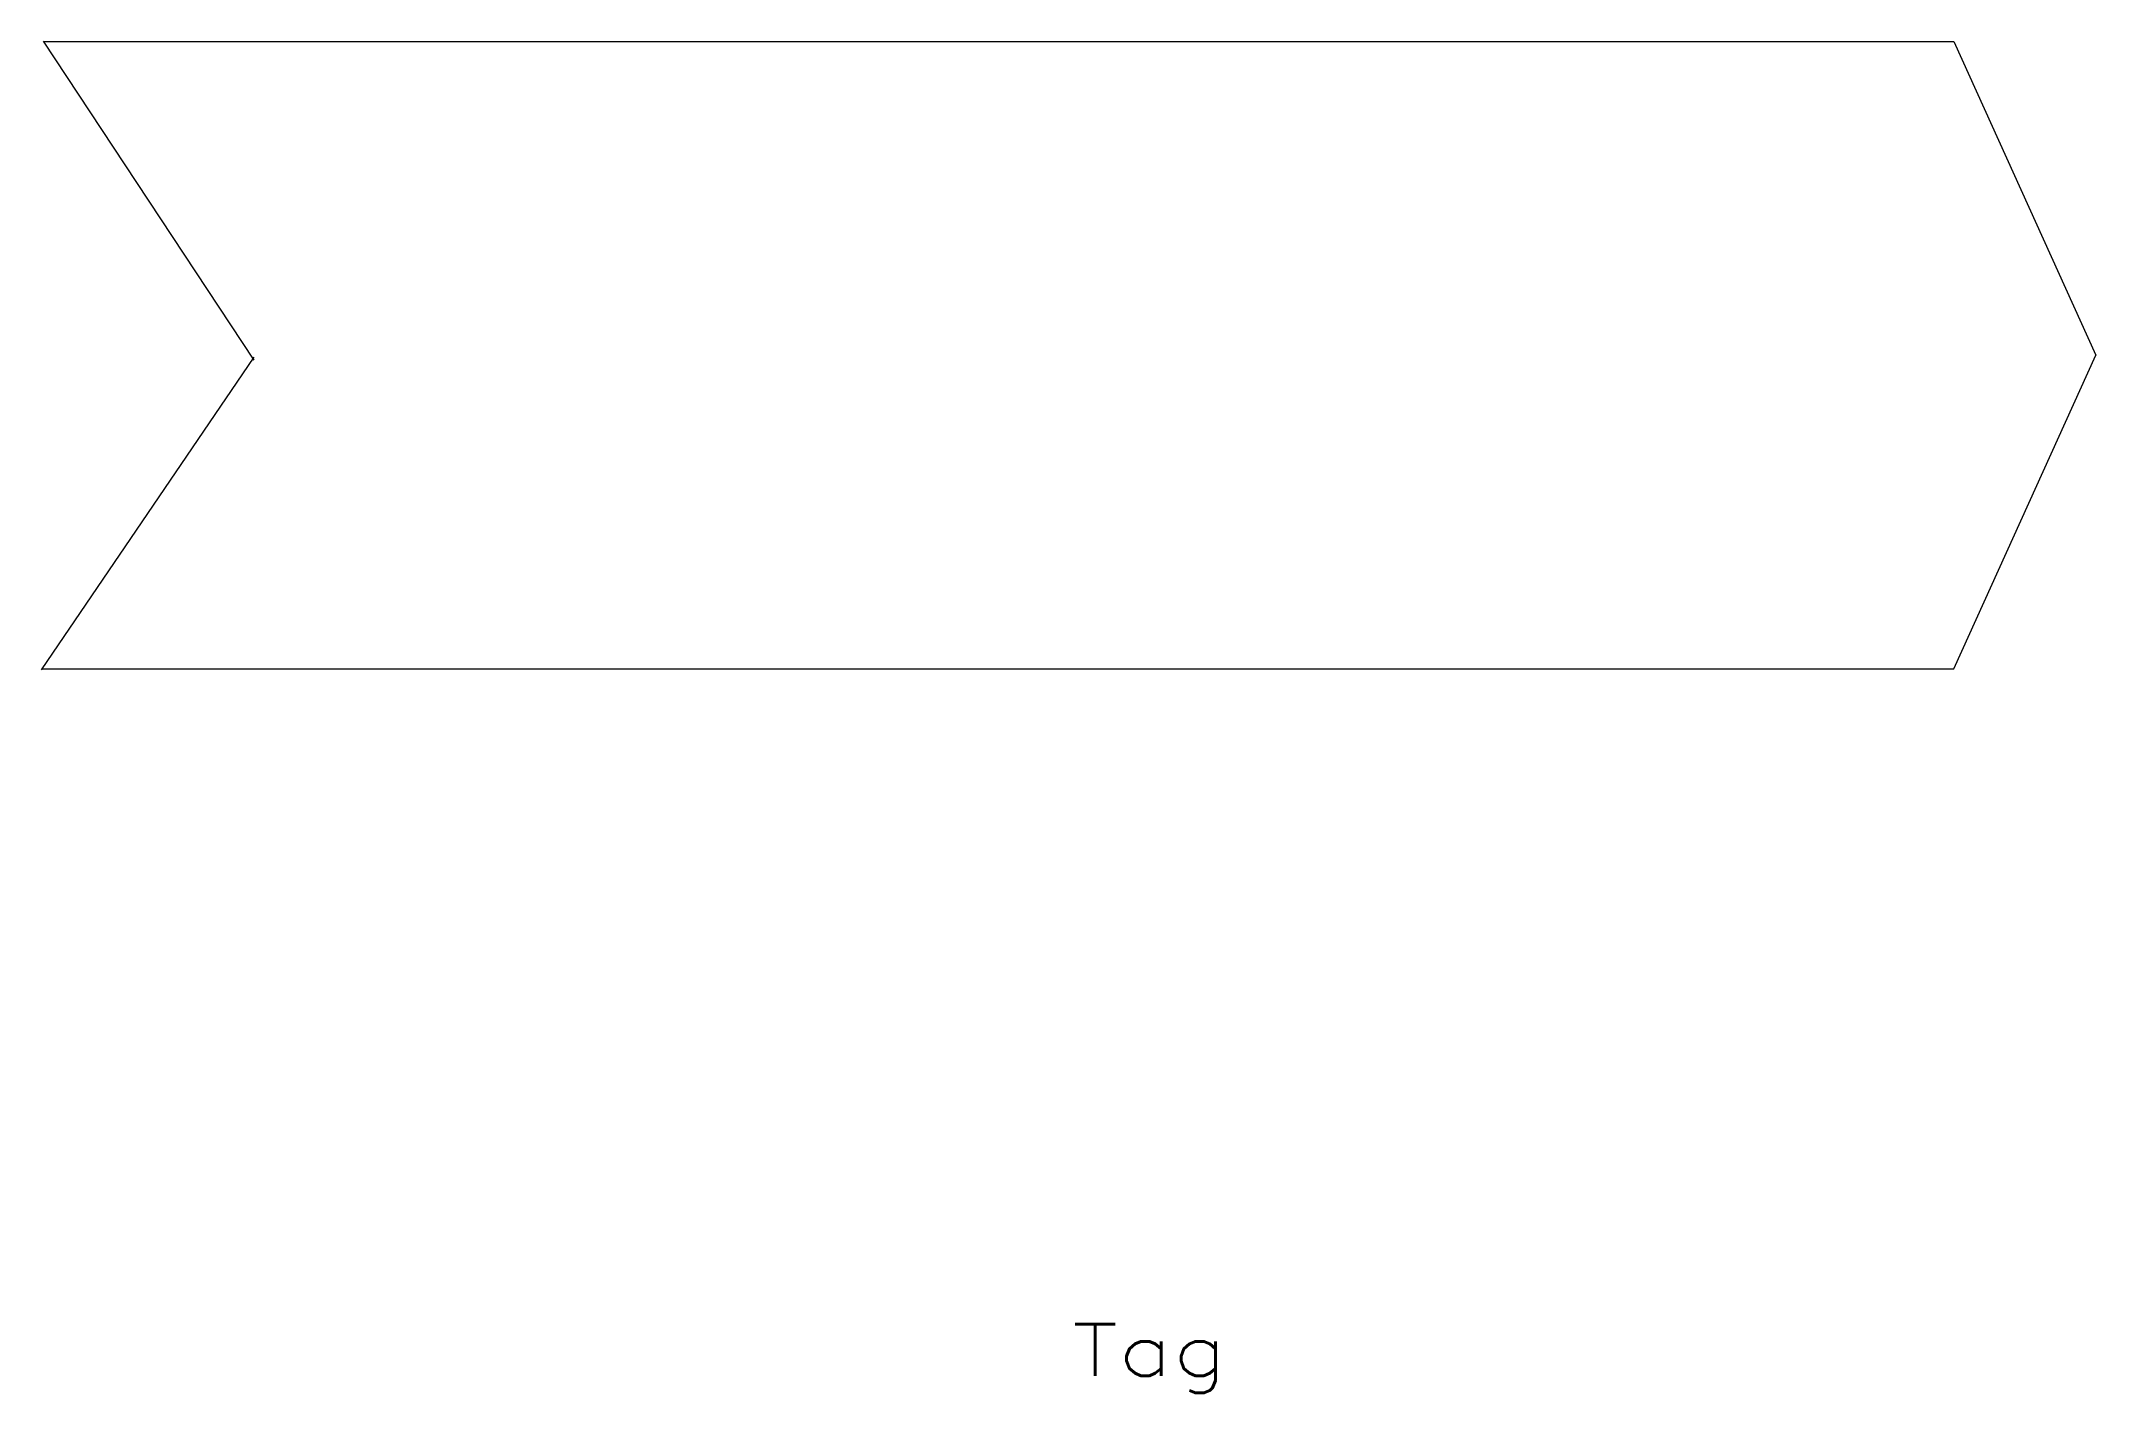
# Model space of a CAD drawing. Header units: inches. Extents: x -10 to -0.03, y -5.03 to 1.52.
import ezdxf
from ezdxf.enums import TextEntityAlignment as Align

# ---------------------------------------------------------------- set-up
doc = ezdxf.new("R2010")
doc.units = ezdxf.units.IN
doc.header["$MEASUREMENT"] = 0
doc.layers.get('0').update_dxf_attribs({"lineweight": 0})
doc.styles.get("Standard").update_dxf_attribs({"font": 'TXT.SHX'})

msp = doc.modelspace()

# ---------------------------------------------------------------- linework, layer by layer
at = {"color": 7, "linetype": 'Continuous', "lineweight": 0}
for p, q in [((-9.9902, 1.5223), (-8.9684, -0.0255)), ((-8.9684, -0.0104), (-10.0003, -1.5281))]:
    msp.add_line(p, q, dxfattribs=at)
at = {"linetype": 'Continuous'}
for p, q in [((-9.9852, 1.5196), (-0.7182, 1.5196)), ((-0.7182, 1.5196), (-0.0296, -0.0018)), ((-0.7182, -1.5233), (-0.0296, -0.0018)), ((-9.9981, -1.5233), (-0.7182, -1.5233)), ((-9.2112, -1.5233), (-0.7182, -1.5233))]:
    msp.add_line(p, q, dxfattribs=at)

# ---------------------------------------------------------------- texts
at = {"color": 7, "linetype": 'Continuous', "width": 1.166667}
msp.add_text('Tag', height=0.25, dxfattribs=at).set_placement((-4.9966, -4.9513), (-4.2466, -4.9513), align=Align.FIT)

doc.saveas('drawing.dxf')
